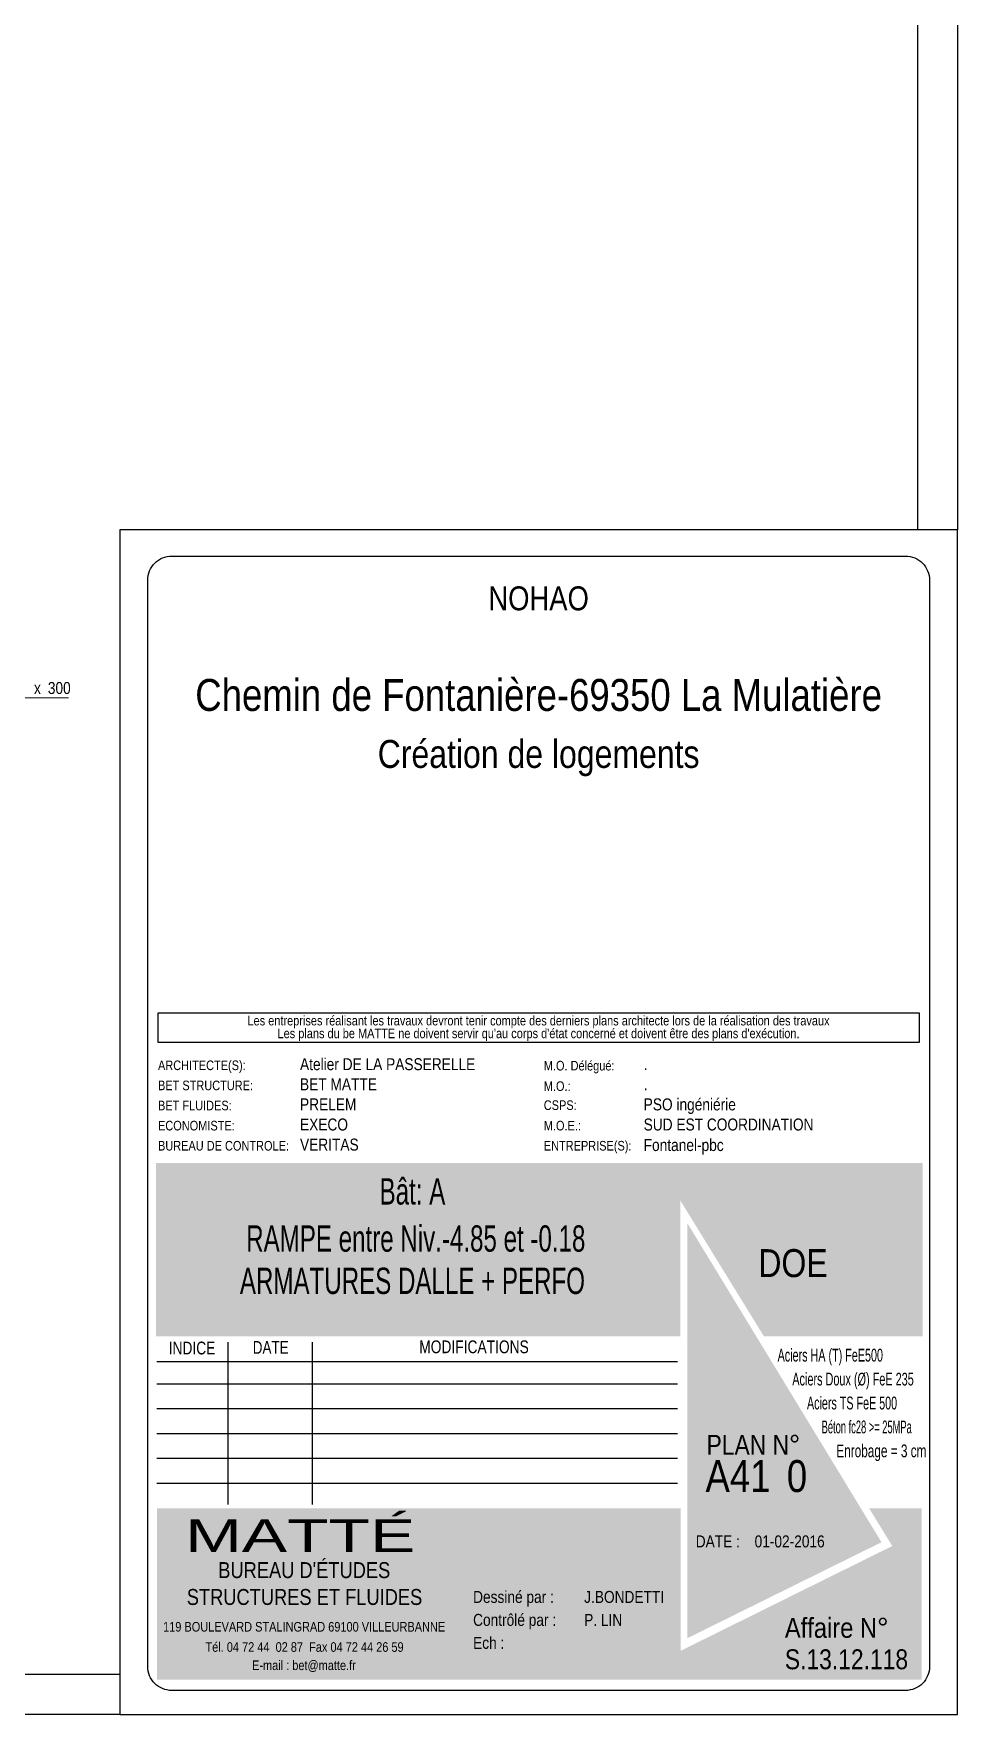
# Model space of a CAD drawing. Header units: metres. Extents: x 41786 to 48013, y -141861 to -137661.
# Drawn here: x 46855 to 48013, y -141861 to -139754 of the extents above; entities that cross this region are included whole.
import ezdxf
from ezdxf.enums import TextEntityAlignment as Align

# ---------------------------------------------------------------- set-up
doc = ezdxf.new("R2010")
doc.units = ezdxf.units.M
for name, color, linetype in [('01-Cad  2', 1, 'Continuous'), ('01_cartouche', 7, 'Continuous'), ('01_poch_murs', 251, 'Continuous'), ('01_texte', 230, 'Continuous')]:
    doc.layers.add(name, color=color, linetype=linetype)
doc.styles.add('ARIAL NA', font='ARIALN.TTF')
doc.styles.add('arialstyle', font='ARIALN.TTF')
doc.styles.add('cartouche', font='ARIALN.TTF', dxfattribs={"width": 0.01})
doc.styles.add('cartouche1', font='ARIALN.TTF')
doc.styles.add('stylemattecart', font='ARIALN.TTF')

msp = doc.modelspace()

# ---------------------------------------------------------------- hatches: boundary and pattern name
at = {"layer": '01_cartouche', "linetype": 'Continuous'}
h = msp.add_hatch(color=9, dxfattribs=at)
h.dxf.hatch_style = 2
h.paths.add_polyline_path([(47969.1, -141169.42), (47007.85, -141169.42), (47007.85, -141386.92), (47665.35, -141386.92), (47665.35, -141216.61), (47770.16, -141386.92), (47969.1, -141386.92)])
h.paths.add_polyline_path([(47061.68, -141190.67), (47604.78, -141190.67), (47604.78, -141362.3), (47061.68, -141362.3)], flags=24)
h.paths.add_polyline_path([(47788.75, -141269.91), (47907.7, -141269.91), (47907.7, -141251.91), (47788.75, -141251.91)], flags=24)
h.paths.add_polyline_path([(47787.99, -141251.01), (47906.95, -141251.01), (47906.95, -141233.01), (47787.99, -141233.01)], flags=24)
h.paths.add_polyline_path([(47786.42, -141235.8), (47947.86, -141235.8), (47947.86, -141208.37), (47786.42, -141208.37)], flags=24)
h.paths.add_polyline_path([(47786.42, -141213.87), (47927.62, -141213.87), (47927.62, -141186.44), (47786.42, -141186.44)], flags=24)
h = msp.add_hatch(color=1, dxfattribs=at)
h.dxf.hatch_style = 2
h.paths.add_polyline_path([(47674.24, -141245.06), (47674.24, -141765.21), (47917.57, -141644.92)])
h.paths.add_polyline_path([(47693.79, -141596.39), (47821.85, -141595.33), (47821.53, -141557.22), (47693.47, -141558.27)], flags=24)
h.paths.add_polyline_path([(47686.12, -141658.21), (47942.51, -141656.9), (47942.19, -141595.63), (47685.81, -141596.94)], flags=9)
h = msp.add_hatch(color=8, dxfattribs=at)
h.dxf.hatch_style = 2
h.paths.add_polyline_path([(47967.69, -141602.23), (47901.97, -141602.23), (47931.06, -141649.65), (47665.56, -141781.14), (47665.56, -141602.23), (47009.25, -141602.23), (47009.25, -141817.1), (47967.69, -141817.1)])
h.paths.add_polyline_path([(47810.61, -141771.62), (47952.71, -141771.62), (47952.71, -141732.87), (47810.61, -141732.87)], flags=24)
h.paths.add_polyline_path([(47013.37, -141659.7), (47374.86, -141659.7), (47374.86, -141813.71), (47013.37, -141813.71)], flags=24)
h.paths.add_polyline_path([(47034.4, -141667.4), (47577.68, -141667.4), (47577.68, -141605.9), (47034.4, -141605.9)], flags=24)
h.paths.add_polyline_path([(47452.72, -141725.23), (47507.87, -141725.23), (47507.87, -141694.32), (47452.72, -141694.32)], flags=24)
h.paths.add_polyline_path([(47809.48, -141810.44), (47956.04, -141810.44), (47956.04, -141772.14), (47809.48, -141772.14)], flags=24)
h.paths.add_polyline_path([(47555.59, -141805.72), (47610.29, -141805.72), (47610.29, -141774.81), (47555.59, -141774.81)], flags=24)
h.paths.add_polyline_path([(47553.87, -141768.09), (47608.57, -141768.09), (47608.57, -141737.18), (47553.87, -141737.18)], flags=24)
h.paths.add_polyline_path([(47454.91, -141805.44), (47513.77, -141805.44), (47513.77, -141774.53), (47454.91, -141774.53)], flags=24)
h.paths.add_polyline_path([(47462.1, -141767.08), (47514.32, -141767.08), (47514.32, -141736.17), (47462.1, -141736.17)], flags=24)
h.paths.add_polyline_path([(47552.75, -141688.25), (47604.41, -141688.25), (47604.41, -141657.34), (47552.75, -141657.34)], flags=24)
h.paths.add_polyline_path([(47465.06, -141685.75), (47512, -141685.75), (47512, -141654.84), (47465.06, -141654.84)], flags=24)
h.paths.add_polyline_path([(47450.37, -141646.93), (47513.39, -141646.93), (47513.39, -141616.02), (47450.37, -141616.02)], flags=8)
h.paths.add_polyline_path([(47554.08, -141647.72), (47601.36, -141647.72), (47601.36, -141616.81), (47554.08, -141616.81)], flags=24)
h.paths.add_polyline_path([(47555.02, -141727.3), (47607.25, -141727.3), (47607.25, -141696.39), (47555.02, -141696.39)], flags=24)

# ---------------------------------------------------------------- linework, layer by layer
at = {"layer": '01-Cad  2'}
for p, q in [((48012.67, -137660.75), (48012.67, -140375.75)), ((47962.67, -137710.75), (47962.67, -140375.75)), ((46962.67, -141810.75), (41835.52, -141810.75)), ((46962.67, -141860.75), (41785.52, -141860.75))]:
    msp.add_line(p, q, dxfattribs=at)
at = {"layer": '01_cartouche', "color": 254, "linetype": 'Continuous'}
for p, q in [((47098, -141394.13), (47098, -141597.54)), ((47203.6, -141394.13), (47203.6, -141597.54)), ((47009.1, -141418.44), (47661.68, -141418.44)), ((47009.1, -141446.32), (47661.68, -141446.32)), ((47009.1, -141477.43), (47661.68, -141477.43)), ((47009.1, -141508.54), (47661.68, -141508.54)), ((47009.1, -141539.64), (47661.68, -141539.64)), ((47009.1, -141570.75), (47661.68, -141570.75))]:
    msp.add_line(p, q, dxfattribs=at)
at = {"layer": '01_cartouche', "linetype": 'Continuous'}
msp.add_lwpolyline([(48012.67, -141860.75), (48012.67, -140375.75), (46962.67, -140375.75), (46962.67, -141860.75)], close=True, dxfattribs=at)
at = {"layer": '01_cartouche', "color": 7, "linetype": 'Continuous'}
msp.add_lwpolyline([(47977.67, -141800.75, -0.4142136), (47947.67, -141830.75), (47027.68, -141830.75, -0.4142136), (46997.68, -141800.75), (46997.68, -140438.75, -0.4142136), (47027.68, -140408.75), (47947.67, -140408.75, -0.4142136), (47977.67, -140438.75), (47977.67, -141800.75)], format="xyb", dxfattribs=at)
at = {"layer": '01_cartouche', "color": 7}
msp.add_lwpolyline([(47964.61, -141018.47), (47010.51, -141018.47), (47010.51, -140981.42), (47964.61, -140981.42)], close=True, dxfattribs=at)
at = {"layer": '01_poch_murs', "lineweight": 0, "ltscale": 5}
msp.add_line((46496.27, -140586.23), (46898.45, -140586.23), dxfattribs=at)

# ---------------------------------------------------------------- texts
at = {"layer": '01_cartouche', "color": 7}
for s, height, style, p in [('NOHAO', 30, 'stylemattecart', (47487.67, -140461.62)), ('Chemin de Fontanière-69350 La Mulatière', 40, 'arialstyle', (47487.67, -140581.61)), ('Création de logements', 35, 'arialstyle', (47487.67, -140660.73))]:
    msp.add_text(s, height=height, dxfattribs=dict(at, style=style)).set_placement(p, align=Align.MIDDLE)
at = {"layer": '01_cartouche', "color": 7, "style": 'stylemattecart'}
for s, p in [('Les entreprises réalisant les travaux devront tenir compte des derniers plans architecte lors de la réalisation des travaux', (47487.56, -140990.99)), ("Les plans du be MATTE ne doivent servir qu'au corps d'état concerné et doivent être des plans d'exécution.", (47487.56, -141007.03))]:
    msp.add_text(s, height=12, dxfattribs=at).set_placement(p, align=Align.MIDDLE_CENTER)
at = {"layer": '01_cartouche', "color": 252}
for s, style, p in [('ARCHITECTE(S):', 'cartouche', (47010.51, -141053.03)), ('M.O. Délégué:', 'cartouche1', (47494.15, -141053.49)), ('BET STRUCTURE:', 'cartouche', (47010.51, -141078.24)), ('M.O.:', 'cartouche1', (47494.15, -141079.16)), ('BET FLUIDES:', 'cartouche', (47010.51, -141103.45)), ('CSPS:', 'cartouche1', (47494.15, -141102.99)), ('ECONOMISTE:', 'cartouche', (47010.51, -141128.66)), ('M.O.E.:', 'cartouche1', (47494.15, -141128.66)), ('BUREAU DE CONTROLE:', 'cartouche', (47010.51, -141153.87)), ('ENTREPRISE(S):', 'cartouche1', (47494.15, -141153.87))]:
    msp.add_text(s, height=12, dxfattribs=dict(at, style=style)).set_placement(p)
at = {"layer": '01_cartouche', "color": 7}
for s, height, style, p in [('Atelier DE LA PASSERELLE', 15, 'cartouche1', (47188.55, -141053.12)), ('BET MATTE', 15, 'cartouche1', (47188.55, -141078.33)), ('.', 15, 'cartouche1', (47619.38, -141053.12)), ('PRELEM', 15, 'cartouche1', (47188.55, -141103.54)), ('PSO ingéniérie', 15, 'cartouche1', (47619.38, -141103.54)), ('.', 15, 'cartouche1', (47619.38, -141078.33)), ('EXECO', 15, 'cartouche1', (47188.55, -141128.75)), ('SUD EST COORDINATION', 15, 'cartouche1', (47619.38, -141128.75)), ('VERITAS', 15, 'cartouche1', (47188.55, -141153.96)), ('Fontanel-pbc', 15, 'cartouche1', (47619.38, -141154.5)), ('DOE', 35, 'stylemattecart', (47763.14, -141312.52)), ('Dessiné par :', 15, 'cartouche', (47405.53, -141720.99)), ('J.BONDETTI', 15, 'cartouche', (47544.76, -141720.99)), ('Contrôlé par :', 15, 'cartouche', (47405.53, -141749.79)), ('P. LIN', 15, 'cartouche', (47544.76, -141749.79)), ('119 BOULEVARD STALINGRAD 69100 VILLEURBANNE', 12, 'arialstyle', (47016.9, -141756.91)), ('Ech :  ', 15, 'cartouche', (47405.53, -141778.59)), ('Tél. 04 72 44  02 87  Fax 04 72 44 26 59', 12, 'arialstyle', (47070.03, -141782.3)), ('S.13.12.118', 25, 'stylemattecart', (47796.4, -141804.16)), ('E-mail : bet@matte.fr', 12, 'arialstyle', (47128.43, -141805.18))]:
    msp.add_text(s, height=height, dxfattribs=dict(at, style=style)).set_placement(p)
at = {"layer": '01_cartouche', "color": 7, "style": 'stylemattecart', "width": 0.8}
for s, p in [('Bât: A ', (47333.7, -141204.34)), ('RAMPE entre Niv.-4.85 et -0.18', (47333.7, -141263.53)), ('ARMATURES DALLE + PERFO ', (47333.7, -141317.21))]:
    msp.add_text(s, height=33, dxfattribs=at).set_placement(p, align=Align.MIDDLE)
at = {"layer": '01_cartouche', "color": 7}
for s, height, style, width, p, p2 in [('INDICE', 16, 'arialstyle', 0.941138, (47023.95, -141409.46), (47082.4, -141409.46)), ('DATE', 16, 'arialstyle', 0.922192, (47129.27, -141408.74), (47174.34, -141408.74)), ('MODIFICATIONS', 16, 'arialstyle', 0.943218, (47338.02, -141407.95), (47475.36, -141407.95)), ('Aciers HA (T) FeE500', 16, 'arialstyle', 0.736706, (47787.31, -141418.41), (47919.37, -141418.41)), ('Aciers Doux (Ø) FeE 235', 16, 'arialstyle', 0.743781, (47805.71, -141448.41), (47958.01, -141448.41)), ('Aciers TS FeE 500', 16, 'arialstyle', 0.734281, (47824.12, -141478.41), (47937.08, -141478.41)), ('Béton fc28 >= 25MPa', 16, 'arialstyle', 0.636983, (47842.53, -141508.41), (47955.48, -141508.41)), ('Enrobage = 3 cm', 16, 'arialstyle', 0.806177, (47860.93, -141538.41), (47973.89, -141538.41)), ('Affaire N°', 25, 'stylemattecart', 1.037116, (47796.4, -141764.75), (47926.43, -141764.75))]:
    msp.add_text(s, height=height, dxfattribs=dict(at, style=style, width=width)).set_placement(p, p2, align=Align.FIT)
at = {"layer": '01_cartouche', "color": 255}
for s, height, style, p in [('PLAN N°', 25, 'arialstyle', (47698.24, -141535.34)), ('A41', 40, 'arialstyle', (47696.9, -141582)), ('0', 40, 'arialstyle', (47798.86, -141582)), ('DATE :', 15, 'cartouche', (47684.65, -141651.38)), ('01-02-2016', 15, 'arialstyle', (47758.44, -141651.38)), ("BUREAU D'ÉTUDES", 20, 'arialstyle', (47086.04, -141689.88)), ('STRUCTURES ET FLUIDES', 20, 'arialstyle', (47046.56, -141723.57))]:
    msp.add_text(s, height=height, dxfattribs=dict(at, style=style)).set_placement(p)
at = {"layer": '01_cartouche', "color": 255, "style": 'arialstyle', "width": 1.812358}
msp.add_text('MATTÉ', height=41, dxfattribs=at).set_placement((47044.65, -141657.15), (47333.1, -141657.15), align=Align.FIT)
at = {"layer": '01_texte', "style": 'ARIAL NA'}
for s, p in [('x', (46855.04, -140581.52)), ('300', (46872.39, -140581.52))]:
    msp.add_text(s, height=15, dxfattribs=at).set_placement(p)

doc.saveas('drawing.dxf')
